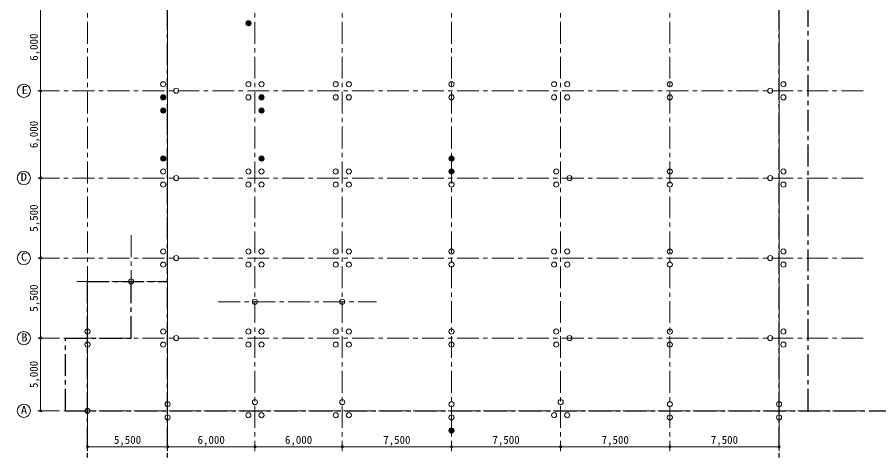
# Model space of a CAD drawing. Units: millimetres at full size, sheet at 1:300. Extents: x -70804 to 99911, y -70427 to 73681.
# Drawn here: x -25985 to 33191, y -38800 to -8927 of the extents above; entities that cross this region are included whole.
import ezdxf
from ezdxf.enums import TextEntityAlignment as Align

# ---------------------------------------------------------------- set-up
doc = ezdxf.new("R2010")
doc.units = ezdxf.units.MM
doc.header["$LTSCALE"] = 300
doc.header["$PDMODE"] = 32
doc.header["$PDSIZE"] = 150
doc.linetypes.add('CHAIN1', pattern=[8, 5, -1, 1, -1])
doc.layers.add('0-6_文字線', color=5, linetype='Continuous', lineweight=13)
doc.layers.add('A-0_杭伏', color=7, linetype='Continuous', lineweight=18)
doc.layers.add('4-1_庇', color=7, linetype='CHAIN1')
doc.styles.add('ＭＳ ゴシック', font='')
doc.styles.get('ＭＳ ゴシック').set_extended_font_data('MS Gothic')

msp = doc.modelspace()

# ---------------------------------------------------------------- hatches: boundary and pattern name
at = {"layer": 'A-0_杭伏'}
for points in [[(-15783.5, -14434.1, 1), (-16133.5, -14434.1, 1)], [(-9033.5, -14434.1, 1), (-9383.5, -14434.1, 1)], [(4016.5, -19534.1, 1), (3666.5, -19534.1, 1)]]:
    msp.add_hatch(color=1, dxfattribs=at).paths.add_polyline_path(points)

# ---------------------------------------------------------------- linework, layer by layer
at = {"layer": '4-1_庇'}
for p, q in [((-15658.5, -57796), (-15658.5, -2984.1)), ((26341.5, -57796), (26341.5, -2984.1)), ((28341.5, -35984.1), (28341.5, -2984.1)), ((-21158.5, -57796), (-21158.5, -30663.5)), ((-22658.5, -35984.1), (69101.7, -35984.1))]:
    msp.add_line(p, q, dxfattribs=at)
for points in [[(-22658.5, -35984.1), (-22658.5, -30984.1), (-18158.5, -30984.1), (-18158.5, -27084.1)], [(-21158.5, -30984.1), (-21158.5, -27084.1), (-15658.5, -27084.1)]]:
    msp.add_lwpolyline(points, dxfattribs=at)
at = {"layer": 'A-0_杭伏', "color": 3, "linetype": 'CHAIN1'}
for p, q in [((-21158.5, 2753.4), (-21158.5, -38756.3)), ((-15658.5, 2753.4), (-15658.5, -38756.3)), ((-9658.5, 2753.4), (-9658.5, -38756.3)), ((-3658.5, 2753.4), (-3658.5, -38756.3)), ((3841.5, 2753.4), (3841.5, -38756.3)), ((11341.5, 2753.4), (11341.5, -38756.3)), ((18841.5, 2753.4), (18841.5, -38756.3)), ((26341.5, 2753.4), (26341.5, -38756.3)), ((-24578.3, -13984.1), (32363.6, -13984.1)), ((-24578.3, -19984.1), (32363.6, -19984.1)), ((-18158.5, -23917.4), (-18158.5, -28539.7)), ((-24578.3, -25484.1), (32363.6, -25484.1)), ((-21880.3, -27084.1), (-16417.5, -27084.1)), ((-12175, -28484.1), (-1315.8, -28484.1)), ((-24578.3, -30984.1), (32363.6, -30984.1)), ((-24578.3, -35984.1), (32363.6, -35984.1))]:
    msp.add_line(p, q, dxfattribs=at)
at = {"layer": 'A-0_杭伏'}
for p, q in [((-24377.6, -13984.1), (-24377.6, -7984.1)), ((-10273.9, -9355.5), (-10087.1, -9168.7)), ((-10260.1, -9412.4), (-10030.2, -9182.5)), ((-10257.4, -9268.3), (-10174.3, -9185.2)), ((-10233.1, -9456.1), (-9986.5, -9209.5)), ((-10195.7, -9489.4), (-9953.2, -9246.9)), ((-10147.2, -9511.6), (-9931, -9295.4)), ((-10082.3, -9517.5), (-9925.1, -9360.3)), ((-24377.6, -19984.1), (-24377.6, -13984.1)), ((-16123.9, -15355.5), (-15937.1, -15168.7)), ((-16110.1, -15412.4), (-15880.2, -15182.5)), ((-16107.4, -15268.3), (-16024.3, -15185.2)), ((-16083.1, -15456.1), (-15836.5, -15209.5)), ((-16045.7, -15489.4), (-15803.2, -15246.9)), ((-15997.2, -15511.6), (-15781, -15295.4)), ((-15932.3, -15517.5), (-15775.1, -15360.3)), ((-9373.9, -15355.5), (-9187.1, -15168.7)), ((-9360.1, -15412.4), (-9130.2, -15182.5)), ((-9357.4, -15268.3), (-9274.3, -15185.2)), ((-9333.1, -15456.1), (-9086.5, -15209.5)), ((-9295.7, -15489.4), (-9053.2, -15246.9)), ((-9247.2, -15511.6), (-9031, -15295.4)), ((-9182.3, -15517.5), (-9025.1, -15360.3)), ((-16123.9, -18655.5), (-15937.1, -18468.7)), ((-16110.1, -18712.4), (-15880.2, -18482.5)), ((-16107.4, -18568.3), (-16024.3, -18485.2)), ((-16083.1, -18756.1), (-15836.5, -18509.5)), ((-16045.7, -18789.4), (-15803.2, -18546.9)), ((-15997.2, -18811.6), (-15781, -18595.4)), ((-15932.3, -18817.5), (-15775.1, -18660.3)), ((-9373.9, -18655.5), (-9187.1, -18468.7)), ((-9360.1, -18712.4), (-9130.2, -18482.5)), ((-9357.4, -18568.3), (-9274.3, -18485.2)), ((-9333.1, -18756.1), (-9086.5, -18509.5)), ((-9295.7, -18789.4), (-9053.2, -18546.9)), ((-9247.2, -18811.6), (-9031, -18595.4)), ((-9182.3, -18817.5), (-9025.1, -18660.3)), ((3666.9, -18655.5), (3853.7, -18468.7)), ((3680.7, -18712.4), (3910.6, -18482.5)), ((3683.4, -18568.3), (3766.5, -18485.2)), ((3707.7, -18756.1), (3954.3, -18509.5)), ((3745.1, -18789.4), (3987.6, -18546.9)), ((3793.6, -18811.6), (4009.8, -18595.4)), ((3858.5, -18817.5), (4015.7, -18660.3)), ((-24377.6, -25484.1), (-24377.6, -19984.1)), ((-24377.6, -30984.1), (-24377.6, -25484.1)), ((-24377.6, -35984.1), (-24377.6, -30984.1)), ((3666.9, -37346.3), (3853.7, -37159.5)), ((3680.7, -37403.2), (3910.6, -37173.3)), ((3683.4, -37259.1), (3766.5, -37176)), ((3707.7, -37446.9), (3954.3, -37200.3)), ((3745.1, -37480.2), (3987.6, -37237.7)), ((3793.6, -37502.4), (4009.8, -37286.2)), ((3858.5, -37508.3), (4015.7, -37351.1)), ((-21158.5, -38449.2), (-15658.5, -38449.2)), ((-15658.5, -38449.2), (-9658.5, -38449.2)), ((-9658.5, -38449.2), (-3658.5, -38449.2)), ((-3658.5, -38449.2), (3841.5, -38449.2)), ((3841.5, -38449.2), (11341.5, -38449.2)), ((11341.5, -38449.2), (18841.5, -38449.2)), ((18841.5, -38449.2), (26341.5, -38449.2))]:
    msp.add_line(p, q, dxfattribs=at)
for centre in [(-10099.3, -9343.3), (-15958.5, -13534.1), (-10108.5, -13534.1), (-9208.5, -13534.1), (-4108.5, -13534.1), (-3208.5, -13534.1), (3841.5, -13534.1), (10891.5, -13534.1), (11791.5, -13534.1), (18841.5, -13534.1), (26641.5, -13534.1), (-15058.5, -13984.1), (25741.5, -13984.1), (-15958.5, -14434.1), (-10108.5, -14434.1), (-9208.5, -14434.1), (-4108.5, -14434.1), (-3208.5, -14434.1), (3841.5, -14434.1), (10891.5, -14434.1), (11791.5, -14434.1), (18841.5, -14434.1), (26641.5, -14434.1), (-15949.3, -15343.3), (-9199.3, -15343.3), (-15949.3, -18643.3), (-9199.3, -18643.3), (3841.5, -18643.3), (-15958.5, -19534.1), (-10108.5, -19534.1), (-9208.5, -19534.1), (-4108.5, -19534.1), (-3208.5, -19534.1), (3841.5, -19534.1), (11041.5, -19534.1), (18841.5, -19534.1), (26641.5, -19534.1), (-15058.5, -19984.1), (11941.5, -19984.1), (25741.5, -19984.1), (-15958.5, -20434.1), (-10108.5, -20434.1), (-9208.5, -20434.1), (-4108.5, -20434.1), (-3208.5, -20434.1), (3841.5, -20434.1), (11041.5, -20434.1), (18841.5, -20434.1), (26641.5, -20434.1), (-15958.5, -25034.1), (-15058.5, -25484.1), (-10108.5, -25034.1), (-9208.5, -25034.1), (-4108.5, -25034.1), (-3208.5, -25034.1), (3841.5, -25034.1), (10891.5, -25034.1), (11791.5, -25034.1), (18841.5, -25034.1), (25741.5, -25484.1), (26641.5, -25034.1), (-15958.5, -25934.1), (-10108.5, -25934.1), (-9208.5, -25934.1), (-4108.5, -25934.1), (-3208.5, -25934.1), (3841.5, -25934.1), (10891.5, -25934.1), (11791.5, -25934.1), (18841.5, -25934.1), (26641.5, -25934.1), (-18158.5, -27084.1), (-9658.5, -28484.1), (-3658.5, -28484.1), (-21158.5, -30534.1), (-15958.5, -30534.1), (-10108.5, -30534.1), (-9208.5, -30534.1), (-4108.5, -30534.1), (-3208.5, -30534.1), (3841.5, -30534.1), (11041.5, -30534.1), (18841.5, -30534.1), (26641.5, -30534.1), (-21158.5, -31434.1), (-15958.5, -31434.1), (-15058.5, -30984.1), (-10108.5, -31434.1), (-9208.5, -31434.1), (-4108.5, -31434.1), (-3208.5, -31434.1), (3841.5, -31434.1), (11041.5, -31434.1), (11941.5, -30984.1), (18841.5, -31434.1), (25741.5, -30984.1), (26641.5, -31434.1), (-15658.5, -35534.1), (-9658.5, -35384.1), (-3658.5, -35384.1), (3841.5, -35534.1), (11341.5, -35384.1), (18841.5, -35534.1), (26341.5, -35534.1), (-21158.5, -35984.1), (-15658.5, -36434.1), (-10108.5, -36284.1), (-9208.5, -36284.1), (-4108.5, -36284.1), (-3208.5, -36284.1), (3841.5, -36434.1), (10891.5, -36284.1), (11791.5, -36284.1), (18841.5, -36434.1), (26341.5, -36434.1), (3841.5, -37334.1)]:
    msp.add_circle(centre, 175, dxfattribs=at)
at = {"layer": 'A-0_杭伏', "color": 5}
for centre in [(-25531.4, -13984.1), (-25531.4, -19984.1), (-25531.4, -25484.1), (-25531.4, -30984.1), (-25531.4, -35979.3)]:
    msp.add_circle(centre, 453.2, dxfattribs=at)
at = {"layer": 'A-0_杭伏'}
for p in [(-24377.6, -13984.1), (-24377.6, -19984.1), (-24377.6, -25484.1), (-24377.6, -30984.1), (-24377.6, -35984.1), (-21158.5, -38449.2), (-15658.5, -38449.2), (-9658.5, -38449.2), (-3658.5, -38449.2), (3841.5, -38449.2), (11341.5, -38449.2), (18841.5, -38449.2), (26341.5, -38449.2)]:
    msp.add_point(p, dxfattribs=at)

# ---------------------------------------------------------------- texts
at = {"layer": '0-6_文字線', "style": 'ＭＳ ゴシック', "width": 1.15}
msp.add_text('A', height=549.9, dxfattribs=at).set_placement((-25734, -36373.3), align=Align.BOTTOM_LEFT)
at = {"layer": 'A-0_杭伏', "style": 'ＭＳ ゴシック'}
for s, p in [('6,000', (-24407.6, -11921.6)), ('6,000', (-24407.6, -17921.6)), ('5,500', (-24407.6, -23671.6)), ('5,500', (-24407.6, -29171.6)), ('5,000', (-24407.6, -34421.6))]:
    msp.add_text(s, height=549.9, rotation=90, dxfattribs=at).set_placement(p, align=Align.BOTTOM_LEFT)
at = {"layer": 'A-0_杭伏', "color": 5, "style": 'ＭＳ ゴシック', "width": 1.15}
for s, p in [('E', (-25681, -14379.1)), ('D', (-25750.2, -20341.8)), ('C', (-25734, -25831.3)), ('B', (-25706.7, -31381.8))]:
    msp.add_text(s, height=549.9, dxfattribs=at).set_placement(p, align=Align.BOTTOM_LEFT)
at = {"layer": 'A-0_杭伏', "style": 'ＭＳ ゴシック'}
for s, p in [('5,500', (-19346, -38419.2)), ('6,000', (-13596, -38419.2)), ('6,000', (-7596, -38419.2)), ('7,500', (-846, -38419.2)), ('7,500', (6654, -38419.2)), ('7,500', (14154, -38419.2)), ('7,500', (21654, -38419.2))]:
    msp.add_text(s, height=549.9, dxfattribs=at).set_placement(p, align=Align.BOTTOM_LEFT)

doc.saveas('drawing.dxf')
